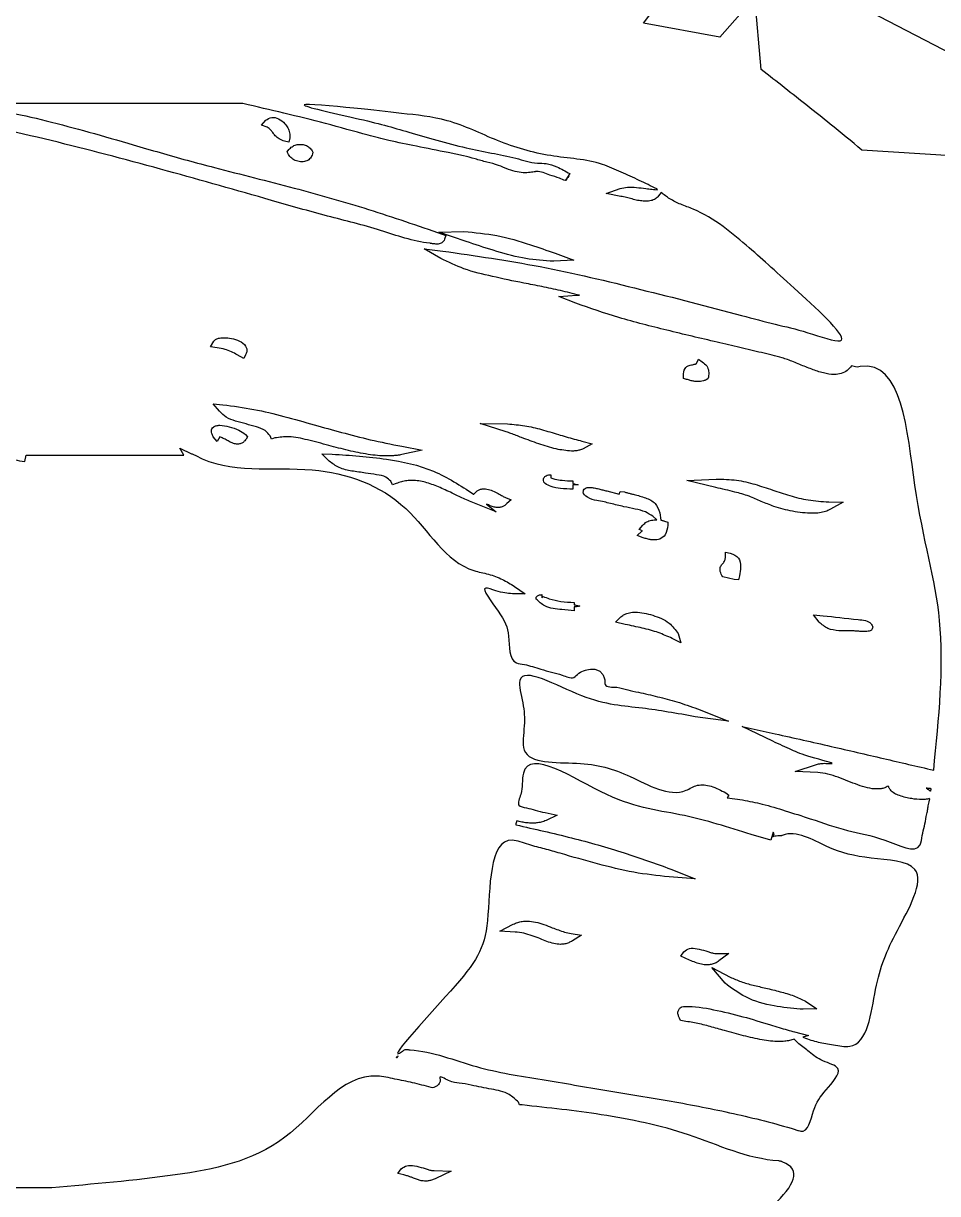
# Model space of a CAD drawing. Header units: inches. Extents: x 0.01 to 3.99, y 0.01 to 4.99.
# Drawn here: x 2.2378 to 2.5779, y 1.2782 to 1.7133 of the extents above; entities that cross this region are included whole.
import ezdxf

# ---------------------------------------------------------------- set-up
doc = ezdxf.new("R2010")
doc.units = ezdxf.units.IN
doc.layers.add('Logo', color=7, linetype='CONTINUOUS')

msp = doc.modelspace()

# ---------------------------------------------------------------- linework, layer by layer
at = {"layer": 'Logo', "color": 7}
for points in [[(3.298423, 1.73524), (3.229106, 1.714412), (3.1676, 1.736054), (3.169552, 1.729545), (3.141402, 1.734101), (3.17541, 1.826198), (3.08852, 1.740772), (2.995284, 1.740772), (2.929709, 1.881359), (2.927269, 1.740772), (2.857952, 1.740772), (2.844934, 1.787797), (2.829476, 1.741749), (2.508439, 1.740772), (2.586705, 1.700094), (2.621363, 1.676337), (2.61876, 1.662343), (2.618597, 1.662343), (2.618434, 1.661855), (2.549768, 1.666249)], [(2.512344, 1.696188), (2.509903, 1.723036), (2.496886, 1.708229), (2.468573, 1.713436), (2.503882, 1.760136), (2.429684, 1.730359)], [(2.319526, 1.683497), (2.204486, 1.683497), (2.203347, 1.682683)], [(2.328475, 1.67471), (2.32636, 1.675523), (2.327987, 1.677313)], [(2.336936, 1.670805), (2.336611, 1.669178), (2.334984, 1.669503)], [(2.336448, 1.664622), (2.33596, 1.665598), (2.336611, 1.666411)], [(2.345235, 1.665923), (2.34556, 1.665435), (2.345397, 1.664784)], [(2.401534, 1.664133), (2.395839, 1.665272)], [(2.441074, 1.657462), (2.441074, 1.657462), (2.441074, 1.657462), (2.440261, 1.65616), (2.440261, 1.65616), (2.439447, 1.654859), (2.439935, 1.655509), (2.439447, 1.654859)], [(2.460112, 1.649001), (2.45458, 1.65014), (2.459787, 1.65193)], [(2.472804, 1.651604), (2.47378, 1.651442), (2.473455, 1.651767)], [(2.475082, 1.650465), (2.474106, 1.649164)], [(2.402511, 1.632241), (2.392422, 1.635658), (2.401697, 1.635984)], [(2.393561, 1.635007), (2.395026, 1.634519), (2.394538, 1.633055)], [(2.393073, 1.625895), (2.38689, 1.629475), (2.393887, 1.628661)], [(2.435705, 1.627848), (2.442539, 1.625244), (2.435216, 1.624919), (2.433752, 1.624919)], [(2.443352, 1.609298), (2.437006, 1.611739), (2.443678, 1.612227), (2.444654, 1.612227)], [(2.309925, 1.592701), (2.307485, 1.593027), (2.308624, 1.595142)], [(2.320502, 1.590098), (2.319851, 1.588796), (2.31741, 1.590098)], [(2.488262, 1.586843), (2.488913, 1.588471), (2.490377, 1.587494)], [(2.48338, 1.581311), (2.48338, 1.582287)], [(2.484519, 1.580986), (2.48338, 1.581311)], [(2.492655, 1.581799), (2.492492, 1.581148), (2.491842, 1.580823)], [(2.310739, 1.569107), (2.308461, 1.571874), (2.312041, 1.571548)], [(2.41748, 1.56146), (2.407718, 1.564551), (2.417969, 1.564389)], [(2.310902, 1.55967), (2.309925, 1.55788), (2.308461, 1.55967)], [(2.320502, 1.560484), (2.321153, 1.55967), (2.320665, 1.558694)], [(2.331404, 1.559182), (2.330102, 1.558694), (2.329614, 1.559995)], [(2.44563, 1.558043), (2.449373, 1.557066), (2.446118, 1.555114)], [(2.238331, 1.550395), (2.238819, 1.552836), (2.297559, 1.552836), (2.296095, 1.555439), (2.300325, 1.553324)], [(2.351581, 1.550558), (2.348815, 1.553324), (2.35272, 1.553161)], [(2.378591, 1.55609), (2.386239, 1.554626), (2.378591, 1.552999)], [(2.434077, 1.545514), (2.434077, 1.544375)], [(2.376476, 1.542259), (2.375174, 1.541771), (2.374524, 1.543073)], [(2.431962, 1.542259), (2.431474, 1.542748), (2.431311, 1.543561)], [(2.442213, 1.543236), (2.442213, 1.542259)], [(2.444166, 1.541771), (2.442213, 1.541771), (2.442213, 1.540144)], [(2.495421, 1.540795), (2.484682, 1.543398), (2.495584, 1.543887)], [(2.405277, 1.538354), (2.40544, 1.538354), (2.405928, 1.538842)], [(2.417155, 1.537052), (2.41927, 1.536239), (2.417643, 1.534774)], [(2.454905, 1.539493), (2.459461, 1.538354), (2.459787, 1.53933), (2.461414, 1.539168)], [(2.410158, 1.534612), (2.413738, 1.531683), (2.403812, 1.535751)], [(2.537402, 1.535425), (2.542772, 1.535263), (2.538053, 1.532659)], [(2.473455, 1.528754), (2.47199, 1.530056)], [(2.474594, 1.531357), (2.474919, 1.528591)], [(2.476384, 1.528266), (2.477523, 1.52794), (2.477523, 1.526801)], [(2.46841, 1.522083), (2.466132, 1.522896), (2.467922, 1.524523), (2.468085, 1.524686), (2.466946, 1.525174), (2.468248, 1.526801)], [(2.499001, 1.514923), (2.499001, 1.516713), (2.500791, 1.516388)], [(2.504208, 1.507926), (2.503882, 1.506462), (2.502255, 1.506625), (2.498025, 1.507601), (2.497699, 1.508089)], [(2.420572, 1.504021), (2.424477, 1.501255), (2.419759, 1.501255)], [(2.428545, 1.499302), (2.428545, 1.499953), (2.429033, 1.500441)], [(2.43066, 1.50093), (2.43066, 1.499791), (2.431149, 1.500279)], [(2.442701, 1.498001), (2.442701, 1.497187)], [(2.442701, 1.496374), (2.442701, 1.494909)], [(2.461739, 1.489865), (2.458159, 1.490679), (2.460112, 1.492631)], [(2.533822, 1.490679), (2.531707, 1.493445), (2.535287, 1.493119)], [(2.481428, 1.486448), (2.482404, 1.483031), (2.47915, 1.484658)], [(2.546839, 1.487424), (2.54505, 1.487424)], [(2.488587, 1.458461), (2.50014, 1.453905), (2.487774, 1.455532)], [(2.516574, 1.44642), (2.505184, 1.451952), (2.517551, 1.449186)], [(2.533334, 1.434867), (2.524873, 1.435192), (2.532846, 1.437796)], [(2.499164, 1.427219), (2.500303, 1.426406), (2.499652, 1.42543), (2.505347, 1.424616)], [(2.431962, 1.419897), (2.436356, 1.418921), (2.432288, 1.416968)], [(2.573687, 1.418433), (2.574013, 1.419897)], [(2.421386, 1.416806), (2.42106, 1.415667), (2.42106, 1.415341)], [(2.516737, 1.412575), (2.515923, 1.409646), (2.508601, 1.411761)], [(2.478662, 1.398907), (2.487774, 1.395327), (2.478011, 1.395978)], [(2.420735, 1.375476), (2.41504, 1.375801), (2.420084, 1.378405)], [(2.441562, 1.374988), (2.445468, 1.374337), (2.442051, 1.372222)], [(2.485658, 1.365062), (2.482404, 1.366526), (2.483543, 1.368154)], [(2.495584, 1.367503), (2.500303, 1.367503), (2.49656, 1.364737)], [(2.498838, 1.356438), (2.493957, 1.362296), (2.500791, 1.358716)], [(2.528778, 1.349767), (2.533009, 1.347001)], [(2.533009, 1.347001), (2.527964, 1.346838), (2.526825, 1.346838)], [(2.483055, 1.342445), (2.482241, 1.342607), (2.481916, 1.343421)], [(2.52471, 1.338377), (2.529917, 1.337075), (2.527802, 1.336424), (2.528127, 1.336261)], [(2.526337, 1.333983), (2.524547, 1.335611)], [(2.248419, 1.28045), (2.188051, 1.28045), (2.196838, 1.327475), (2.196025, 1.327475)], [(2.39047, 1.317712), (2.389982, 1.317549), (2.389493, 1.317712)], [(2.423338, 1.311203), (2.422362, 1.311203), (2.422037, 1.312179)], [(2.379405, 1.285169), (2.377127, 1.285657), (2.378429, 1.287447)], [(2.390632, 1.286796), (2.396978, 1.286633), (2.391283, 1.283867)]]:
    msp.add_lwpolyline(points, dxfattribs=at)
for points in [[(2.345235, 1.665923)], [(2.440749, 1.656486), (2.440423, 1.655998)], [(2.545863, 1.58603)], [(2.331404, 1.559182)], [(2.441725, 1.5543)], [(2.442213, 1.543236)], [(2.453929, 1.535425)], [(2.512344, 1.535588)], [(2.504208, 1.507926)], [(2.442701, 1.496374)], [(2.553836, 1.488889)], [(2.573687, 1.429009)], [(2.519015, 1.411273)], [(2.485658, 1.365062)], [(2.37729, 1.329427)], [(2.423338, 1.311203)]]:
    msp.add_lwpolyline(points, close=True, dxfattribs=at)
for points, knots in [([(2.549768, 1.666249), (2.545844, 1.669474), (2.53634, 1.677287), (2.523785, 1.687167), (2.515228, 1.693914), (2.512344, 1.696188)], [0, 0, 0, 0, 0.015239, 0.036908, 0.047928, 0.047928, 0.047928, 0.047928]), ([(2.208065, 1.680405), (2.208198, 1.680799), (2.208461, 1.681582), (2.209767, 1.68187), (2.212651, 1.681878), (2.217944, 1.681619), (2.2246, 1.681205), (2.234353, 1.680084), (2.246611, 1.677075), (2.262483, 1.672936), (2.276549, 1.668829), (2.288722, 1.665259), (2.298805, 1.662418), (2.31542, 1.658008), (2.338016, 1.652397), (2.36633, 1.644437), (2.384482, 1.638151), (2.393561, 1.635007)], [0, 0, 0, 0, 0.001165, 0.002314, 0.003617, 0.010003, 0.018032, 0.023694, 0.039408, 0.055816, 0.072926, 0.083358, 0.093875, 0.104353, 0.134926, 0.163725, 0.192544, 0.192544, 0.192544, 0.192544]), ([(2.395839, 1.665272), (2.391904, 1.666062), (2.384531, 1.667541), (2.374571, 1.669569), (2.363331, 1.67246), (2.350424, 1.676148), (2.334886, 1.679967), (2.324611, 1.682328), (2.319526, 1.683497)], [0, 0, 0, 0, 0.012042, 0.022561, 0.030486, 0.046851, 0.062827, 0.07848, 0.07848, 0.07848, 0.07848]), ([(2.473455, 1.651767), (2.471298, 1.652852), (2.466933, 1.655046), (2.460178, 1.657995), (2.449679, 1.662846), (2.433498, 1.663359), (2.414099, 1.669116), (2.396991, 1.677988), (2.377609, 1.6799), (2.363234, 1.681663), (2.331476, 1.684625), (2.364873, 1.677556), (2.380769, 1.673106), (2.398538, 1.667754), (2.411804, 1.665106), (2.420716, 1.663545), (2.42735, 1.661149), (2.432634, 1.66144), (2.436731, 1.659913), (2.439497, 1.658352), (2.441074, 1.657462)], [0, 0, 0, 0, 0.007239, 0.014646, 0.022147, 0.041702, 0.062228, 0.082373, 0.099564, 0.117408, 0.135941, 0.155525, 0.176188, 0.198224, 0.207866, 0.217111, 0.225352, 0.228658, 0.232763, 0.238209, 0.238209, 0.238209, 0.238209]), ([(2.394538, 1.633055), (2.394397, 1.632794), (2.394077, 1.632204), (2.393156, 1.63143), (2.392081, 1.631221), (2.391209, 1.631304), (2.390617, 1.631401), (2.390087, 1.631413), (2.389652, 1.631459), (2.389335, 1.631559), (2.382831, 1.632161), (2.3703, 1.63691), (2.350558, 1.64165), (2.32416, 1.64926), (2.290843, 1.658717), (2.250719, 1.669408), (2.223287, 1.67554), (2.20953, 1.678615)], [0, 0, 0, 0, 0.000885, 0.002006, 0.003481, 0.004019, 0.004633, 0.005279, 0.005607, 0.005942, 0.00627, 0.02515, 0.04562, 0.067295, 0.107513, 0.149548, 0.191833, 0.191833, 0.191833, 0.191833]), ([(2.327987, 1.677313), (2.328702, 1.677767), (2.330162, 1.678692), (2.333003, 1.67801), (2.334968, 1.676395), (2.336256, 1.67449), (2.337001, 1.672709), (2.336957, 1.67143), (2.336936, 1.670805)], [0, 0, 0, 0, 0.002448, 0.004994, 0.008078, 0.00993, 0.011873, 0.013731, 0.013731, 0.013731, 0.013731]), ([(2.334984, 1.669503), (2.334278, 1.669751), (2.332996, 1.670202), (2.331561, 1.671444), (2.330701, 1.672621), (2.329989, 1.673539), (2.329352, 1.674297), (2.328768, 1.674572), (2.328475, 1.67471)], [0, 0, 0, 0, 0.002224, 0.004042, 0.005582, 0.006591, 0.007542, 0.008502, 0.008502, 0.008502, 0.008502]), ([(2.336611, 1.666411), (2.336979, 1.666805), (2.337725, 1.667601), (2.339305, 1.668223), (2.341006, 1.668453), (2.342729, 1.668157), (2.344257, 1.667301), (2.34491, 1.66638), (2.345235, 1.665923)], [0, 0, 0, 0, 0.001599, 0.003235, 0.004966, 0.006705, 0.008393, 0.010058, 0.010058, 0.010058, 0.010058]), ([(2.345397, 1.664784), (2.345179, 1.664234), (2.344751, 1.663155), (2.343271, 1.662072), (2.341391, 1.661734), (2.339425, 1.662111), (2.337575, 1.663029), (2.336814, 1.664105), (2.336448, 1.664622)], [0, 0, 0, 0, 0.001747, 0.003424, 0.005233, 0.00733, 0.009355, 0.01123, 0.01123, 0.01123, 0.01123]), ([(2.439447, 1.654859), (2.438729, 1.655185), (2.436868, 1.656033), (2.433227, 1.656875), (2.430328, 1.658445), (2.428395, 1.658247), (2.428132, 1.658155), (2.427634, 1.658067), (2.426867, 1.657943), (2.425728, 1.657816), (2.423945, 1.657743), (2.421405, 1.658056), (2.418073, 1.659023), (2.414476, 1.660757), (2.410193, 1.661689), (2.40588, 1.662962), (2.402974, 1.663745), (2.401534, 1.664133)], [0, 0, 0, 0, 0.002357, 0.006114, 0.011285, 0.011607, 0.011901, 0.012116, 0.013123, 0.014232, 0.015553, 0.018469, 0.021861, 0.02592, 0.030393, 0.034946, 0.03942, 0.03942, 0.03942, 0.03942]), ([(2.393887, 1.628661), (2.405964, 1.626923), (2.430698, 1.623363), (2.467728, 1.614446), (2.496394, 1.60709), (2.51765, 1.60134), (2.528505, 1.599008), (2.550812, 1.590882), (2.522463, 1.616845), (2.508797, 1.629213), (2.493396, 1.642218), (2.482439, 1.645927), (2.478367, 1.647899), (2.476121, 1.649654), (2.475082, 1.650465)], [0, 0, 0, 0, 0.03661, 0.074977, 0.113766, 0.126603, 0.139211, 0.151574, 0.175609, 0.200092, 0.225391, 0.230323, 0.23491, 0.238857, 0.238857, 0.238857, 0.238857]), ([(2.459787, 1.65193), (2.460709, 1.652126), (2.462707, 1.65255), (2.465949, 1.652348), (2.468592, 1.652048), (2.470524, 1.651768), (2.471662, 1.651636), (2.472424, 1.651615), (2.472804, 1.651604)], [0, 0, 0, 0, 0.002818, 0.006103, 0.009663, 0.010813, 0.011958, 0.013098, 0.013098, 0.013098, 0.013098]), ([(2.474106, 1.649164), (2.473733, 1.648769), (2.472965, 1.647954), (2.471263, 1.64733), (2.469371, 1.64715), (2.467345, 1.64733), (2.46528, 1.64774), (2.463567, 1.648245), (2.462183, 1.648647), (2.461144, 1.648832), (2.460452, 1.648945), (2.460112, 1.649001)], [0, 0, 0, 0, 0.001608, 0.003322, 0.00528, 0.007287, 0.009399, 0.011588, 0.012643, 0.013717, 0.01475, 0.01475, 0.01475, 0.01475]), ([(2.401697, 1.635984), (2.405816, 1.635588), (2.41423, 1.63478), (2.425501, 1.63146), (2.432631, 1.628936), (2.435705, 1.627848)], [0, 0, 0, 0, 0.012388, 0.025305, 0.035092, 0.035092, 0.035092, 0.035092]), ([(2.433752, 1.624919), (2.430311, 1.625217), (2.423114, 1.625841), (2.412759, 1.628831), (2.405852, 1.631129), (2.402511, 1.632241)], [0, 0, 0, 0, 0.01034, 0.021623, 0.032195, 0.032195, 0.032195, 0.032195]), ([(2.444654, 1.612227), (2.442331, 1.612834), (2.437728, 1.614037), (2.430816, 1.615463), (2.422326, 1.617084), (2.412623, 1.619132), (2.40208, 1.62162), (2.395927, 1.624541), (2.393073, 1.625895)], [0, 0, 0, 0, 0.007203, 0.01427, 0.021166, 0.033128, 0.044057, 0.053509, 0.053509, 0.053509, 0.053509]), ([(2.545863, 1.58603), (2.545369, 1.585388), (2.544377, 1.5841), (2.542068, 1.582997), (2.539008, 1.582608), (2.535247, 1.583279), (2.531003, 1.584727), (2.527343, 1.586248), (2.524353, 1.58745), (2.522201, 1.588316), (2.518284, 1.589571), (2.512324, 1.590911), (2.504258, 1.592922), (2.492482, 1.595577), (2.477445, 1.599173), (2.459784, 1.603572), (2.448654, 1.607451), (2.443352, 1.609298)], [0, 0, 0, 0, 0.002402, 0.004817, 0.007429, 0.011561, 0.016128, 0.020885, 0.023445, 0.025798, 0.027839, 0.035779, 0.044105, 0.052782, 0.071991, 0.090499, 0.107334, 0.107334, 0.107334, 0.107334]), ([(2.308624, 1.595142), (2.308894, 1.595429), (2.309483, 1.596054), (2.310924, 1.596388), (2.312842, 1.596499), (2.315389, 1.596231), (2.318238, 1.595463), (2.32029, 1.593948), (2.321013, 1.592352), (2.321011, 1.591169), (2.320677, 1.590467), (2.320502, 1.590098)], [0, 0, 0, 0, 0.001161, 0.002526, 0.004266, 0.00696, 0.010147, 0.013081, 0.014194, 0.015291, 0.016504, 0.016504, 0.016504, 0.016504]), ([(2.31741, 1.590098), (2.316698, 1.59048), (2.315227, 1.591268), (2.312745, 1.592275), (2.310908, 1.592553), (2.309925, 1.592701)], [0, 0, 0, 0, 0.002426, 0.005009, 0.00798, 0.00798, 0.00798, 0.00798]), ([(2.576454, 1.435681), (2.578392, 1.455009), (2.582109, 1.492071), (2.568212, 1.533605), (2.564938, 1.588787), (2.547995, 1.585501), (2.546892, 1.585704), (2.546202, 1.585923), (2.545863, 1.58603)], [0, 0, 0, 0, 0.055717, 0.106834, 0.155374, 0.156515, 0.157623, 0.158691, 0.158691, 0.158691, 0.158691]), ([(2.48338, 1.582287), (2.48343, 1.583269), (2.483513, 1.584934), (2.485403, 1.586314), (2.486785, 1.586419), (2.487607, 1.586637), (2.488009, 1.586687), (2.488189, 1.586799), (2.488262, 1.586843)], [0, 0, 0, 0, 0.002791, 0.004732, 0.006352, 0.006914, 0.007291, 0.007544, 0.007544, 0.007544, 0.007544]), ([(2.490377, 1.587494), (2.490981, 1.587039), (2.49214, 1.586167), (2.492939, 1.583999), (2.492753, 1.582558), (2.492655, 1.581799)], [0, 0, 0, 0, 0.00223, 0.004277, 0.006552, 0.006552, 0.006552, 0.006552]), ([(2.491842, 1.580823), (2.491504, 1.580681), (2.490823, 1.580394), (2.489715, 1.580212), (2.488528, 1.580145), (2.487254, 1.580248), (2.485895, 1.580545), (2.484989, 1.580835), (2.484519, 1.580986)], [0, 0, 0, 0, 0.001095, 0.002211, 0.003345, 0.004657, 0.00603, 0.00751, 0.00751, 0.00751, 0.00751]), ([(2.312041, 1.571548), (2.315885, 1.571045), (2.323546, 1.570043), (2.334846, 1.56725), (2.345651, 1.564161), (2.356326, 1.561195), (2.367141, 1.558377), (2.374673, 1.556873), (2.378591, 1.55609)], [0, 0, 0, 0, 0.011621, 0.023164, 0.034867, 0.045345, 0.0564, 0.068384, 0.068384, 0.068384, 0.068384]), ([(2.329614, 1.559995), (2.329029, 1.560701), (2.327684, 1.562324), (2.324332, 1.563405), (2.320659, 1.564397), (2.316865, 1.565384), (2.313291, 1.566659), (2.311556, 1.568323), (2.310739, 1.569107)], [0, 0, 0, 0, 0.002702, 0.006214, 0.010198, 0.014221, 0.017998, 0.02136, 0.02136, 0.02136, 0.02136]), ([(2.308461, 1.55967), (2.308251, 1.560058), (2.307883, 1.560739), (2.307826, 1.561763), (2.307895, 1.562699), (2.308637, 1.563374), (2.309657, 1.563828), (2.311646, 1.564), (2.314494, 1.563397), (2.317832, 1.562395), (2.319694, 1.561062), (2.320502, 1.560484)], [0, 0, 0, 0, 0.001303, 0.002284, 0.003054, 0.004009, 0.005082, 0.006393, 0.009898, 0.013763, 0.016727, 0.016727, 0.016727, 0.016727]), ([(2.417969, 1.564389), (2.420103, 1.56423), (2.424364, 1.563914), (2.430645, 1.562379), (2.435724, 1.560792), (2.439775, 1.559643), (2.442685, 1.558759), (2.444652, 1.558281), (2.44563, 1.558043)], [0, 0, 0, 0, 0.006409, 0.012798, 0.019331, 0.022381, 0.025431, 0.028452, 0.028452, 0.028452, 0.028452]), ([(2.320665, 1.558694), (2.320392, 1.558351), (2.319873, 1.557697), (2.318789, 1.557037), (2.317427, 1.556816), (2.315903, 1.557138), (2.314353, 1.557841), (2.313138, 1.558555), (2.312165, 1.55905), (2.31153, 1.559408), (2.311096, 1.559589), (2.310902, 1.55967)], [0, 0, 0, 0, 0.001306, 0.002492, 0.00371, 0.005356, 0.007081, 0.008804, 0.00958, 0.010357, 0.010988, 0.010988, 0.010988, 0.010988]), ([(2.378591, 1.552999), (2.378018, 1.5529), (2.376828, 1.552695), (2.374978, 1.552547), (2.371358, 1.552445), (2.36589, 1.552979), (2.358696, 1.554483), (2.351224, 1.556466), (2.343924, 1.558411), (2.337202, 1.559975), (2.333136, 1.559419), (2.331404, 1.559182)], [0, 0, 0, 0, 0.001745, 0.00362, 0.005561, 0.012606, 0.020022, 0.027606, 0.035769, 0.042789, 0.047996, 0.047996, 0.047996, 0.047996]), ([(2.441725, 1.5543), (2.439808, 1.554504), (2.435646, 1.554947), (2.429517, 1.557005), (2.424592, 1.558784), (2.42117, 1.560126), (2.419285, 1.560868), (2.418059, 1.56127), (2.41748, 1.56146)], [0, 0, 0, 0, 0.005769, 0.012521, 0.019295, 0.021501, 0.023545, 0.025371, 0.025371, 0.025371, 0.025371]), ([(2.300325, 1.553324), (2.300502, 1.553268), (2.30087, 1.553151), (2.301429, 1.55297), (2.314468, 1.545526), (2.343795, 1.551319), (2.381986, 1.537728), (2.395716, 1.511252), (2.410906, 1.508727), (2.415992, 1.506734), (2.41908, 1.504905), (2.420572, 1.504021)], [0, 0, 0, 0, 0.000557, 0.001159, 0.001757, 0.04544, 0.083096, 0.117342, 0.122911, 0.128468, 0.133664, 0.133664, 0.133664, 0.133664]), ([(2.446118, 1.555114), (2.445669, 1.554961), (2.444749, 1.554649), (2.443274, 1.55436), (2.442251, 1.554321), (2.441725, 1.5543)], [0, 0, 0, 0, 0.001422, 0.002913, 0.00449, 0.00449, 0.00449, 0.00449]), ([(2.215713, 1.552999), (2.218225, 1.552924), (2.223277, 1.552773), (2.230824, 1.551786), (2.235826, 1.550859), (2.238331, 1.550395)], [0, 0, 0, 0, 0.007535, 0.015155, 0.022798, 0.022798, 0.022798, 0.022798]), ([(2.374524, 1.543073), (2.373934, 1.543643), (2.372477, 1.54505), (2.368972, 1.545522), (2.364801, 1.546247), (2.360114, 1.546816), (2.355325, 1.547835), (2.35279, 1.549678), (2.351581, 1.550558)], [0, 0, 0, 0, 0.002411, 0.005953, 0.010151, 0.015262, 0.020129, 0.024568, 0.024568, 0.024568, 0.024568]), ([(2.35272, 1.553161), (2.359459, 1.552726), (2.372185, 1.551903), (2.390545, 1.547909), (2.40045, 1.541485), (2.405277, 1.538354)], [0, 0, 0, 0, 0.020291, 0.038318, 0.055449, 0.055449, 0.055449, 0.055449]), ([(2.431311, 1.543561), (2.431343, 1.543837), (2.431419, 1.544491), (2.432439, 1.545428), (2.43345, 1.545481), (2.434077, 1.545514)], [0, 0, 0, 0, 0.000814, 0.001935, 0.003773, 0.003773, 0.003773, 0.003773]), ([(2.403812, 1.535751), (2.403057, 1.536075), (2.401565, 1.536715), (2.399386, 1.537671), (2.396316, 1.539164), (2.39238, 1.540995), (2.387494, 1.542862), (2.383439, 1.543496), (2.38044, 1.543324), (2.378405, 1.542973), (2.377123, 1.542499), (2.376476, 1.542259)], [0, 0, 0, 0, 0.002467, 0.004868, 0.007138, 0.012707, 0.017892, 0.022791, 0.024861, 0.026889, 0.028955, 0.028955, 0.028955, 0.028955]), ([(2.405928, 1.538842), (2.406217, 1.539135), (2.40679, 1.539716), (2.407945, 1.540205), (2.409492, 1.540396), (2.411392, 1.539994), (2.413421, 1.539098), (2.414942, 1.538257), (2.416006, 1.537681), (2.416577, 1.537308), (2.416974, 1.537133), (2.417155, 1.537052)], [0, 0, 0, 0, 0.001225, 0.002426, 0.003678, 0.005856, 0.008141, 0.010325, 0.011064, 0.011772, 0.012365, 0.012365, 0.012365, 0.012365]), ([(2.442213, 1.540144), (2.440705, 1.540201), (2.43799, 1.540304), (2.434416, 1.540805), (2.432664, 1.541844), (2.431962, 1.542259)], [0, 0, 0, 0, 0.004545, 0.008181, 0.01061, 0.01061, 0.01061, 0.01061]), ([(2.434077, 1.544375), (2.434573, 1.54422), (2.435927, 1.543797), (2.43865, 1.543335), (2.440881, 1.543273), (2.442213, 1.543236)], [0, 0, 0, 0, 0.001558, 0.004252, 0.008248, 0.008248, 0.008248, 0.008248]), ([(2.442213, 1.542259), (2.442418, 1.542206), (2.442828, 1.542098), (2.443475, 1.541919), (2.443924, 1.541823), (2.444166, 1.541771)], [0, 0, 0, 0, 0.000636, 0.001272, 0.002013, 0.002013, 0.002013, 0.002013]), ([(2.453929, 1.535425), (2.452992, 1.535582), (2.450848, 1.535941), (2.448043, 1.53666), (2.445936, 1.538482), (2.446228, 1.539877), (2.446976, 1.540687), (2.44802, 1.540806), (2.448884, 1.54079), (2.449485, 1.540753), (2.450507, 1.540583), (2.451841, 1.540289), (2.453401, 1.53986), (2.454412, 1.539613), (2.454905, 1.539493)], [0, 0, 0, 0, 0.002829, 0.006475, 0.009046, 0.009625, 0.010573, 0.012143, 0.012571, 0.013181, 0.013943, 0.015676, 0.017276, 0.018798, 0.018798, 0.018798, 0.018798]), ([(2.512344, 1.535588), (2.510835, 1.53627), (2.507649, 1.537711), (2.501924, 1.539263), (2.497778, 1.54024), (2.495421, 1.540795)], [0, 0, 0, 0, 0.004958, 0.010477, 0.017744, 0.017744, 0.017744, 0.017744]), ([(2.495584, 1.543887), (2.498121, 1.543852), (2.502993, 1.543784), (2.509996, 1.542058), (2.516484, 1.539842), (2.523004, 1.537658), (2.52994, 1.535912), (2.534843, 1.535592), (2.537402, 1.535425)], [0, 0, 0, 0, 0.007586, 0.01457, 0.021508, 0.028169, 0.035201, 0.042879, 0.042879, 0.042879, 0.042879]), ([(2.461414, 1.539168), (2.461805, 1.539025), (2.462588, 1.53874), (2.463803, 1.538492), (2.466045, 1.537932), (2.469121, 1.537042), (2.473197, 1.535251), (2.474137, 1.53263), (2.474594, 1.531357)], [0, 0, 0, 0, 0.001246, 0.002498, 0.003714, 0.008169, 0.012294, 0.016189, 0.016189, 0.016189, 0.016189]), ([(2.417643, 1.534774), (2.417354, 1.534481), (2.416781, 1.533901), (2.415626, 1.533413), (2.414315, 1.533248), (2.412907, 1.53346), (2.411501, 1.533957), (2.410604, 1.534394), (2.410158, 1.534612)], [0, 0, 0, 0, 0.001225, 0.002426, 0.003678, 0.005149, 0.006651, 0.008139, 0.008139, 0.008139, 0.008139]), ([(2.47199, 1.530056), (2.471085, 1.530645), (2.469078, 1.531951), (2.465324, 1.532845), (2.461773, 1.53348), (2.458706, 1.534251), (2.456248, 1.534776), (2.45468, 1.535215), (2.453929, 1.535425)], [0, 0, 0, 0, 0.003219, 0.007139, 0.01142, 0.014076, 0.016619, 0.018959, 0.018959, 0.018959, 0.018959]), ([(2.538053, 1.532659), (2.53745, 1.532361), (2.53616, 1.531724), (2.533877, 1.531289), (2.529773, 1.531069), (2.52403, 1.531767), (2.517664, 1.533394), (2.513894, 1.534949), (2.512344, 1.535588)], [0, 0, 0, 0, 0.00201, 0.004299, 0.006901, 0.014333, 0.021529, 0.026555, 0.026555, 0.026555, 0.026555]), ([(2.468248, 1.526801), (2.46871, 1.527225), (2.469631, 1.528071), (2.471499, 1.52867), (2.472785, 1.528725), (2.473455, 1.528754)], [0, 0, 0, 0, 0.001862, 0.003714, 0.005723, 0.005723, 0.005723, 0.005723]), ([(2.474919, 1.528591), (2.475083, 1.528581), (2.475414, 1.528559), (2.4759, 1.528426), (2.476221, 1.528319), (2.476384, 1.528266)], [0, 0, 0, 0, 0.000491, 0.000993, 0.001506, 0.001506, 0.001506, 0.001506]), ([(2.477523, 1.526801), (2.477377, 1.525509), (2.477133, 1.523336), (2.474747, 1.52147), (2.472773, 1.521208), (2.471219, 1.521353), (2.469863, 1.521657), (2.468917, 1.521934), (2.46841, 1.522083)], [0, 0, 0, 0, 0.003735, 0.006279, 0.008376, 0.009579, 0.010953, 0.012536, 0.012536, 0.012536, 0.012536]), ([(2.497699, 1.508089), (2.497378, 1.508713), (2.496836, 1.509765), (2.497083, 1.511465), (2.497876, 1.512322), (2.498519, 1.513017), (2.49886, 1.513865), (2.498948, 1.514528), (2.499001, 1.514923)], [0, 0, 0, 0, 0.002061, 0.003472, 0.00481, 0.00549, 0.0063, 0.007495, 0.007495, 0.007495, 0.007495]), ([(2.500791, 1.516388), (2.502009, 1.515917), (2.504335, 1.51502), (2.504741, 1.511188), (2.504388, 1.509027), (2.504208, 1.507926)], [0, 0, 0, 0, 0.003612, 0.006895, 0.010303, 0.010303, 0.010303, 0.010303]), ([(2.419759, 1.501255), (2.418812, 1.50134), (2.416701, 1.50153), (2.413662, 1.502163), (2.406426, 1.505147), (2.416095, 1.493246), (2.41894, 1.486746), (2.418282, 1.47534), (2.424318, 1.475072), (2.42726, 1.474172), (2.430615, 1.473205), (2.434304, 1.472001), (2.438233, 1.471272), (2.442219, 1.469207), (2.444438, 1.471951), (2.446819, 1.472879), (2.448993, 1.473366), (2.450753, 1.47317), (2.452009, 1.472688), (2.453029, 1.471835), (2.45371, 1.470632), (2.454234, 1.469243), (2.453878, 1.466312), (2.458913, 1.466851), (2.46249, 1.465418), (2.467731, 1.464473), (2.47377, 1.463004), (2.481178, 1.46114), (2.486053, 1.459377), (2.488587, 1.458461)], [0, 0, 0, 0, 0.002806, 0.006261, 0.010172, 0.019971, 0.030002, 0.040347, 0.043382, 0.046528, 0.049746, 0.053838, 0.058015, 0.062346, 0.064823, 0.067462, 0.069996, 0.071403, 0.072715, 0.073976, 0.075308, 0.076798, 0.078481, 0.082907, 0.087131, 0.09119, 0.098482, 0.105949, 0.114032, 0.114032, 0.114032, 0.114032]), ([(2.442701, 1.494909), (2.441202, 1.495061), (2.437552, 1.495429), (2.432237, 1.495916), (2.429572, 1.498361), (2.428545, 1.499302)], [0, 0, 0, 0, 0.00456, 0.0111, 0.015198, 0.015198, 0.015198, 0.015198]), ([(2.429033, 1.500441), (2.429202, 1.500572), (2.429527, 1.500823), (2.430115, 1.500926), (2.430484, 1.500928), (2.43066, 1.50093)], [0, 0, 0, 0, 0.000632, 0.001212, 0.001743, 0.001743, 0.001743, 0.001743]), ([(2.431149, 1.500279), (2.431912, 1.499968), (2.434046, 1.499098), (2.437947, 1.498325), (2.441062, 1.498112), (2.442701, 1.498001)], [0, 0, 0, 0, 0.00247, 0.006907, 0.011838, 0.011838, 0.011838, 0.011838]), ([(2.442701, 1.497187), (2.442941, 1.497132), (2.443433, 1.497019), (2.443998, 1.496866), (2.445204, 1.496704), (2.44405, 1.496533), (2.443476, 1.496401), (2.442967, 1.496383), (2.442701, 1.496374)], [0, 0, 0, 0, 0.000712, 0.001459, 0.002171, 0.002846, 0.00355, 0.004317, 0.004317, 0.004317, 0.004317]), ([(2.460112, 1.492631), (2.460547, 1.492984), (2.461475, 1.493738), (2.463363, 1.494304), (2.466927, 1.4946), (2.472015, 1.493396), (2.477958, 1.491082), (2.480379, 1.487848), (2.481428, 1.486448)], [0, 0, 0, 0, 0.001667, 0.003558, 0.005792, 0.012344, 0.019101, 0.024264, 0.024264, 0.024264, 0.024264]), ([(2.535287, 1.493119), (2.539416, 1.49263), (2.54514, 1.491952), (2.552674, 1.491316), (2.553631, 1.489318), (2.553836, 1.488889)], [0, 0, 0, 0, 0.013131, 0.0182, 0.019587, 0.019587, 0.019587, 0.019587]), ([(2.47915, 1.484658), (2.477457, 1.485421), (2.47388, 1.487033), (2.467976, 1.488544), (2.463848, 1.489418), (2.461739, 1.489865)], [0, 0, 0, 0, 0.005559, 0.01175, 0.018222, 0.018222, 0.018222, 0.018222]), ([(2.54505, 1.487424), (2.543772, 1.487438), (2.541118, 1.487468), (2.537004, 1.488019), (2.534871, 1.489802), (2.533822, 1.490679)], [0, 0, 0, 0, 0.003853, 0.008007, 0.012031, 0.012031, 0.012031, 0.012031]), ([(2.553836, 1.488889), (2.553715, 1.488451), (2.553475, 1.48759), (2.552176, 1.487284), (2.551094, 1.487256), (2.549911, 1.487266), (2.548502, 1.487303), (2.547434, 1.487381), (2.546839, 1.487424)], [0, 0, 0, 0, 0.001264, 0.00249, 0.003571, 0.004595, 0.006018, 0.007806, 0.007806, 0.007806, 0.007806]), ([(2.487774, 1.455532), (2.481019, 1.456751), (2.466453, 1.459379), (2.448177, 1.459988), (2.41941, 1.476928), (2.423999, 1.460154), (2.424584, 1.452434), (2.421766, 1.437605), (2.445988, 1.439405), (2.463008, 1.434674), (2.479509, 1.424568), (2.488586, 1.430661), (2.494122, 1.429916), (2.497382, 1.428172), (2.499164, 1.427219)], [0, 0, 0, 0, 0.019919, 0.042953, 0.066668, 0.075035, 0.083678, 0.092627, 0.112675, 0.133302, 0.154665, 0.159286, 0.164329, 0.170403, 0.170403, 0.170403, 0.170403]), ([(2.517551, 1.449186), (2.524464, 1.447645), (2.537889, 1.444652), (2.557506, 1.440073), (2.57023, 1.437123), (2.576454, 1.435681)], [0, 0, 0, 0, 0.021248, 0.041265, 0.060432, 0.060432, 0.060432, 0.060432]), ([(2.532846, 1.437796), (2.533389, 1.437926), (2.534548, 1.438203), (2.536277, 1.438264), (2.541383, 1.437809), (2.52901, 1.440785), (2.524006, 1.443058), (2.519041, 1.445304), (2.516574, 1.44642)], [0, 0, 0, 0, 0.00165, 0.00352, 0.005571, 0.013479, 0.021254, 0.028927, 0.028927, 0.028927, 0.028927]), ([(2.508601, 1.411761), (2.500088, 1.414448), (2.481727, 1.420242), (2.457699, 1.421804), (2.42413, 1.445253), (2.423398, 1.430468), (2.423214, 1.426908), (2.420943, 1.42225), (2.42534, 1.421763), (2.428282, 1.420633), (2.430679, 1.420154), (2.431962, 1.419897)], [0, 0, 0, 0, 0.025845, 0.055745, 0.087787, 0.091721, 0.095709, 0.099779, 0.102728, 0.106079, 0.109937, 0.109937, 0.109937, 0.109937]), ([(2.574013, 1.419897), (2.574138, 1.420499), (2.574384, 1.421689), (2.574432, 1.423133), (2.575372, 1.425421), (2.574031, 1.424879), (2.573218, 1.424822), (2.571231, 1.424713), (2.568023, 1.425051), (2.563958, 1.425952), (2.560967, 1.427365), (2.560052, 1.428793), (2.559744, 1.42917), (2.559742, 1.430166), (2.558205, 1.428816), (2.55689, 1.428823), (2.554635, 1.42856), (2.551731, 1.429056), (2.548168, 1.430184), (2.544564, 1.431609), (2.540902, 1.433074), (2.537176, 1.434305), (2.534602, 1.434682), (2.533334, 1.434867)], [0, 0, 0, 0, 0.001777, 0.003511, 0.005272, 0.006, 0.006864, 0.007902, 0.011862, 0.016521, 0.020552, 0.021097, 0.021573, 0.022029, 0.02349, 0.02499, 0.026566, 0.030065, 0.033805, 0.037754, 0.04169, 0.045645, 0.049482, 0.049482, 0.049482, 0.049482]), ([(2.573687, 1.429009), (2.573896, 1.42897), (2.574298, 1.428894), (2.57482, 1.428763), (2.57557, 1.428861), (2.57544, 1.428391), (2.575336, 1.42817), (2.575358, 1.427627), (2.574715, 1.428363), (2.574246, 1.428607), (2.573869, 1.428878), (2.573687, 1.429009)], [0, 0, 0, 0, 0.00062, 0.001199, 0.00182, 0.002106, 0.002365, 0.002652, 0.003297, 0.003993, 0.004638, 0.004638, 0.004638, 0.004638]), ([(2.505347, 1.424616), (2.507813, 1.424137), (2.513183, 1.423092), (2.521555, 1.420497), (2.532004, 1.417234), (2.544718, 1.412642), (2.556514, 1.411214), (2.571432, 1.403716), (2.572124, 1.411507), (2.573031, 1.414866), (2.573468, 1.417242), (2.573687, 1.418433)], [0, 0, 0, 0, 0.007534, 0.01641, 0.026195, 0.040713, 0.055091, 0.068294, 0.071922, 0.075508, 0.079113, 0.079113, 0.079113, 0.079113]), ([(2.42106, 1.415341), (2.427981, 1.413791), (2.441506, 1.410761), (2.460767, 1.405358), (2.472898, 1.400985), (2.478662, 1.398907)], [0, 0, 0, 0, 0.021277, 0.041579, 0.059954, 0.059954, 0.059954, 0.059954]), ([(2.432288, 1.416968), (2.431687, 1.41674), (2.430523, 1.416297), (2.428752, 1.416043), (2.426966, 1.415962), (2.425137, 1.416065), (2.423232, 1.416344), (2.421996, 1.416653), (2.421386, 1.416806)], [0, 0, 0, 0, 0.001921, 0.003728, 0.005333, 0.007282, 0.009213, 0.011101, 0.011101, 0.011101, 0.011101]), ([(2.478011, 1.395978), (2.473637, 1.396459), (2.464665, 1.397446), (2.451205, 1.400852), (2.440238, 1.403958), (2.431671, 1.406462), (2.425888, 1.407842), (2.410633, 1.413883), (2.412372, 1.373427), (2.40369, 1.360438), (2.371144, 1.325612), (2.379355, 1.331531), (2.379825, 1.33181), (2.380343, 1.33189), (2.380819, 1.331837), (2.381245, 1.331734), (2.390016, 1.331186), (2.405979, 1.324477), (2.430657, 1.320766), (2.454801, 1.316515), (2.478617, 1.312767), (2.502033, 1.30824), (2.517534, 1.304303), (2.525548, 1.301888), (2.526233, 1.301633), (2.529725, 1.300575), (2.531618, 1.310511), (2.535498, 1.316025), (2.544046, 1.325133), (2.534734, 1.327266), (2.530502, 1.330606), (2.527625, 1.332939), (2.526337, 1.333983)], [0, 0, 0, 0, 0.013186, 0.027053, 0.041529, 0.04751, 0.05363, 0.059925, 0.09126, 0.120833, 0.149374, 0.149924, 0.150436, 0.151005, 0.151453, 0.15187, 0.152318, 0.177755, 0.202671, 0.227129, 0.251311, 0.274997, 0.298628, 0.299316, 0.30005, 0.300842, 0.309829, 0.318874, 0.327919, 0.33418, 0.340253, 0.345173, 0.345173, 0.345173, 0.345173]), ([(2.519015, 1.411273), (2.518619, 1.411246), (2.517902, 1.411198), (2.517361, 1.411123), (2.5164, 1.410874), (2.51682, 1.411069), (2.516893, 1.411377), (2.517111, 1.411711), (2.517022, 1.41208), (2.516915, 1.412359), (2.516793, 1.412507), (2.516737, 1.412575)], [0, 0, 0, 0, 0.001106, 0.002006, 0.002466, 0.002658, 0.002984, 0.003442, 0.003765, 0.004073, 0.004336, 0.004336, 0.004336, 0.004336]), ([(2.528127, 1.336261), (2.529911, 1.335635), (2.533527, 1.334364), (2.539179, 1.333706), (2.551772, 1.330913), (2.554295, 1.357298), (2.561138, 1.373809), (2.577378, 1.401535), (2.551776, 1.402615), (2.537201, 1.405988), (2.525367, 1.413588), (2.519821, 1.411301), (2.519431, 1.411274), (2.519161, 1.411273), (2.519015, 1.411273)], [0, 0, 0, 0, 0.005625, 0.011405, 0.017454, 0.040682, 0.064087, 0.087649, 0.104488, 0.121433, 0.13856, 0.138911, 0.139281, 0.139721, 0.139721, 0.139721, 0.139721]), ([(2.420084, 1.378405), (2.420623, 1.378644), (2.421697, 1.379122), (2.423467, 1.379475), (2.425708, 1.379612), (2.428437, 1.379279), (2.43153, 1.378362), (2.434279, 1.377182), (2.436853, 1.376266), (2.439154, 1.375436), (2.440759, 1.375137), (2.441562, 1.374988)], [0, 0, 0, 0, 0.001766, 0.003516, 0.005376, 0.008487, 0.011703, 0.015023, 0.017456, 0.019899, 0.022346, 0.022346, 0.022346, 0.022346]), ([(2.442051, 1.372222), (2.441606, 1.371971), (2.440717, 1.37147), (2.439223, 1.371024), (2.437348, 1.370841), (2.435096, 1.371161), (2.432547, 1.371946), (2.429914, 1.373106), (2.427063, 1.374165), (2.423989, 1.375141), (2.421833, 1.375363), (2.420735, 1.375476)], [0, 0, 0, 0, 0.001526, 0.003056, 0.004637, 0.007144, 0.009817, 0.01262, 0.015767, 0.018948, 0.022251, 0.022251, 0.022251, 0.022251]), ([(2.483543, 1.368154), (2.484196, 1.368633), (2.485647, 1.369697), (2.488653, 1.369275), (2.49111, 1.36869), (2.493079, 1.368014), (2.494372, 1.367624), (2.495208, 1.36754), (2.495584, 1.367503)], [0, 0, 0, 0, 0.002349, 0.005218, 0.008542, 0.010063, 0.011448, 0.012579, 0.012579, 0.012579, 0.012579]), ([(2.49656, 1.364737), (2.49612, 1.364444), (2.495249, 1.363864), (2.493737, 1.363378), (2.491982, 1.363201), (2.489992, 1.363466), (2.487827, 1.364147), (2.486397, 1.364751), (2.485658, 1.365062)], [0, 0, 0, 0, 0.001581, 0.003125, 0.004706, 0.006842, 0.009094, 0.011498, 0.011498, 0.011498, 0.011498]), ([(2.500791, 1.358716), (2.5021, 1.358143), (2.504845, 1.356941), (2.509288, 1.355674), (2.514199, 1.354629), (2.519258, 1.353348), (2.524302, 1.351961), (2.527335, 1.350474), (2.528778, 1.349767)], [0, 0, 0, 0, 0.004283, 0.008981, 0.013824, 0.019346, 0.024648, 0.029459, 0.029459, 0.029459, 0.029459]), ([(2.526825, 1.346838), (2.52357, 1.347142), (2.51665, 1.347787), (2.506773, 1.350516), (2.501319, 1.354587), (2.498838, 1.356438)], [0, 0, 0, 0, 0.009823, 0.02088, 0.030103, 0.030103, 0.030103, 0.030103]), ([(2.481916, 1.343421), (2.481755, 1.343781), (2.481429, 1.344512), (2.481204, 1.345734), (2.481618, 1.346704), (2.482159, 1.34737), (2.4829, 1.347765), (2.487133, 1.348012), (2.494754, 1.346696), (2.505357, 1.344189), (2.513409, 1.341686), (2.518887, 1.340036), (2.52186, 1.339133), (2.523791, 1.338621), (2.52471, 1.338377)], [0, 0, 0, 0, 0.001187, 0.002408, 0.003591, 0.004211, 0.00496, 0.006025, 0.016782, 0.028032, 0.038729, 0.04206, 0.045197, 0.04805, 0.04805, 0.04805, 0.04805]), ([(2.524547, 1.335611), (2.523987, 1.335457), (2.522831, 1.33514), (2.520977, 1.334861), (2.517545, 1.334701), (2.512382, 1.335339), (2.505631, 1.336906), (2.49924, 1.338716), (2.493376, 1.34033), (2.488201, 1.341705), (2.484737, 1.342203), (2.483055, 1.342445)], [0, 0, 0, 0, 0.001741, 0.003595, 0.00561, 0.012034, 0.019101, 0.026404, 0.031954, 0.037353, 0.042445, 0.042445, 0.042445, 0.042445]), ([(2.37729, 1.329427), (2.377233, 1.329347), (2.377113, 1.329179), (2.377001, 1.328948), (2.376858, 1.328763), (2.376725, 1.328787), (2.376622, 1.328823), (2.376344, 1.328995), (2.376871, 1.328991), (2.377057, 1.329216), (2.377217, 1.329361), (2.37729, 1.329427)], [0, 0, 0, 0, 0.000291, 0.000612, 0.000822, 0.000871, 0.000998, 0.001193, 0.001524, 0.001871, 0.00216, 0.00216, 0.00216, 0.00216]), ([(2.389493, 1.317712), (2.387212, 1.318325), (2.382744, 1.319527), (2.376093, 1.320778), (2.357772, 1.325043), (2.336675, 1.292653), (2.293277, 1.284249), (2.263716, 1.281745), (2.248419, 1.28045)], [0, 0, 0, 0, 0.007072, 0.01385, 0.020468, 0.061737, 0.104783, 0.150951, 0.150951, 0.150951, 0.150951]), ([(2.422037, 1.312179), (2.420926, 1.313239), (2.41814, 1.315899), (2.411617, 1.317134), (2.405602, 1.31825), (2.399931, 1.319518), (2.39687, 1.319422), (2.392336, 1.322409), (2.392895, 1.320779), (2.392861, 1.320243), (2.392763, 1.319538), (2.392305, 1.318781), (2.391467, 1.318156), (2.390818, 1.317867), (2.39047, 1.317712)], [0, 0, 0, 0, 0.004535, 0.01138, 0.019043, 0.023602, 0.027644, 0.031096, 0.031602, 0.032132, 0.032745, 0.033706, 0.034692, 0.035835, 0.035835, 0.035835, 0.035835]), ([(2.403812, 1.19356), (2.403927, 1.19337), (2.404266, 1.192809), (2.405575, 1.192375), (2.422903, 1.187402), (2.454075, 1.224445), (2.477609, 1.24589), (2.535694, 1.28467), (2.519722, 1.290202), (2.519295, 1.290348), (2.507307, 1.291076), (2.486103, 1.301289), (2.45407, 1.307887), (2.433181, 1.310141), (2.423338, 1.311203)], [0, 0, 0, 0, 0.000652, 0.001924, 0.003895, 0.05524, 0.105297, 0.154711, 0.155184, 0.155611, 0.156059, 0.191019, 0.224338, 0.254024, 0.254024, 0.254024, 0.254024]), ([(2.378429, 1.287447), (2.379082, 1.287926), (2.380532, 1.28899), (2.383539, 1.288568), (2.385998, 1.287983), (2.387981, 1.287301), (2.389329, 1.286908), (2.390218, 1.286832), (2.390632, 1.286796)], [0, 0, 0, 0, 0.002349, 0.005218, 0.008542, 0.010068, 0.011495, 0.012739, 0.012739, 0.012739, 0.012739]), ([(2.391283, 1.283867), (2.390855, 1.283672), (2.390018, 1.283292), (2.388697, 1.282967), (2.387299, 1.282846), (2.385852, 1.282994), (2.38438, 1.283414), (2.383132, 1.284), (2.381899, 1.284407), (2.380722, 1.28484), (2.379862, 1.285055), (2.379405, 1.285169)], [0, 0, 0, 0, 0.00141, 0.002752, 0.004058, 0.005602, 0.007087, 0.00863, 0.00973, 0.010978, 0.012389, 0.012389, 0.012389, 0.012389])]:
    msp.add_open_spline(points, degree=3, knots=knots, dxfattribs=at)

doc.saveas('drawing.dxf')
